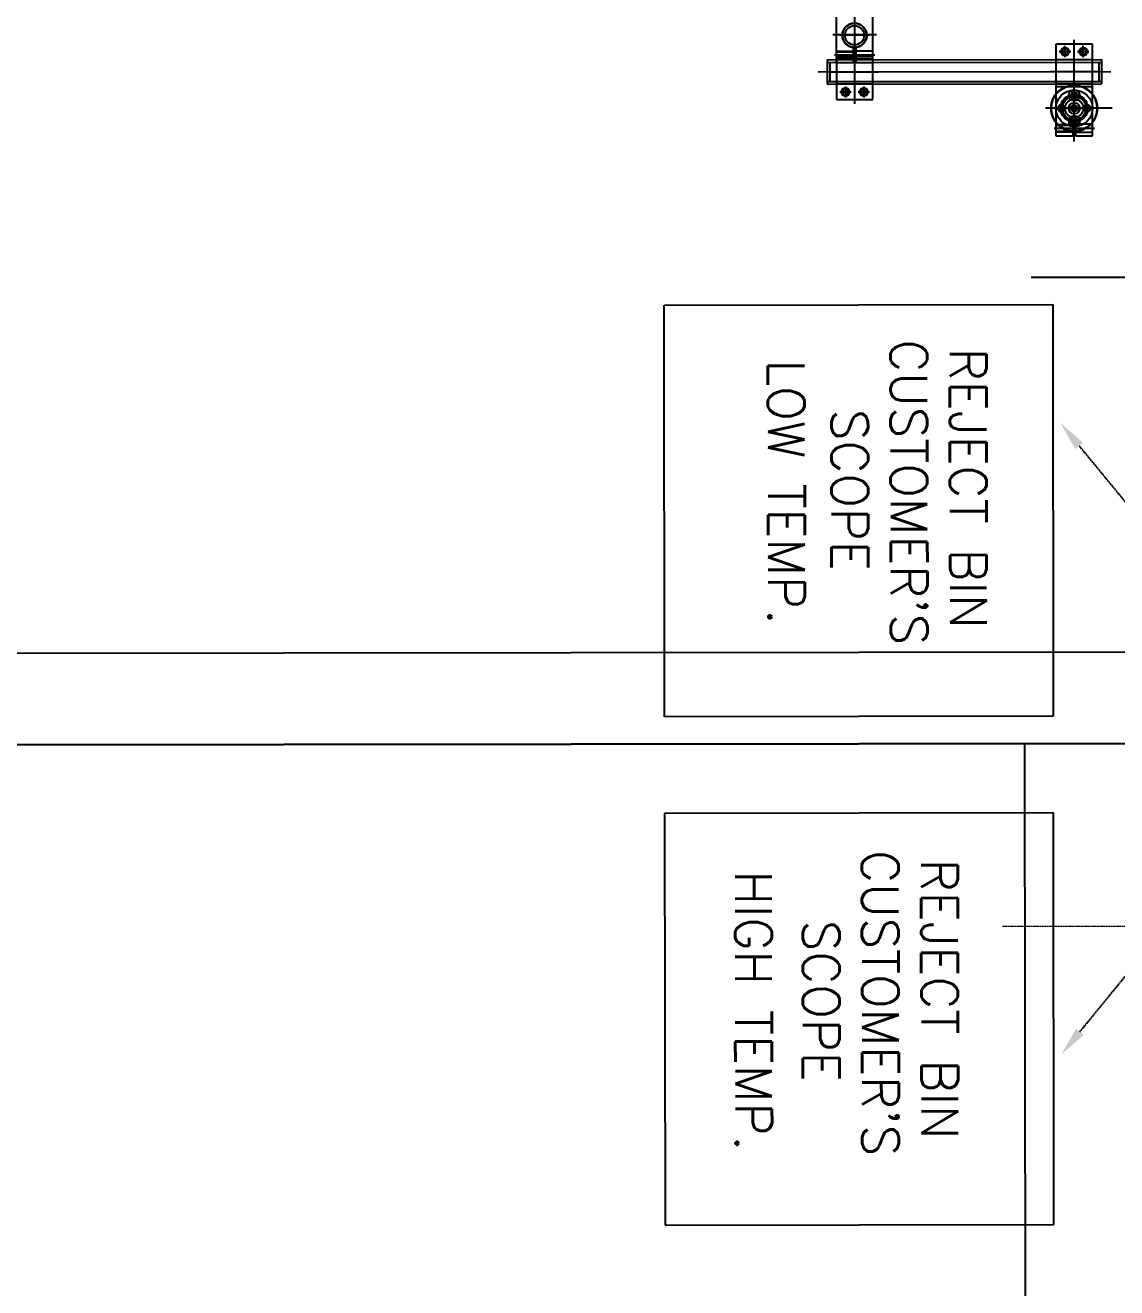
# Model space of a CAD drawing. Header units: feet. Extents: x -99009 to 3252343, y -11094690 to 9035152.
# Drawn here: x 2518465 to 2519658, y -1976592 to -1975212 of the extents above; entities that cross this region are included whole.
import ezdxf

# ---------------------------------------------------------------- set-up
doc = ezdxf.new("R2010")
doc.units = ezdxf.units.FT
for name, pattern in [('CENTER', [2, 1.25, -0.25, 0.25, -0.25]), ('DASHED', [0.75, 0.5, -0.25]), ('PHANTOM', [2.5, 1.25, -0.25, 0.25, -0.25, 0.25, -0.25])]:
    doc.linetypes.add(name, pattern=pattern)
for name, color, linetype in [('1', 1, 'Continuous'), ('K-LINE', 7, 'Continuous'), ('栗本図面枠', 7, 'Continuous')]:
    doc.layers.add(name, color=color, linetype=linetype)
doc.styles.add('ROMANS', font='romans.shx', dxfattribs={"width": 0.75})

# ---------------------------------------------------------------- blocks, each defined once
blk = doc.blocks.new('G$CA8366B73')
at = {"layer": 'K-LINE', "color": 3, "linetype": 'Continuous', "lineweight": 25}
for p, q in [((-2400, 3800), (-2400, -3250)), ((-2500, -3350), (-2500, 2535.5)), ((-2400, -2350), (-2400, 2500)), ((-2400, -850), (2200, -850))]:
    blk.add_line(p, q, dxfattribs=at)
blk = doc.blocks.new('K24582845e8a56')
at = {"layer": '栗本図面枠', "color": 1}
for p, q in [((-1034.6, -842.3), (-1034.6, -542.3)), ((-1259.2, -1075, 0), (-1259.2, -755, 0)), ((-1219.2, -753.6, 0), (-1219.2, -823.6, 0)), ((-1272.5, -1065, 0), (-1272.5, -765, 0)), ((-1272.5, -765, 0), (-1245.8, -765, 0)), ((-1269.7, -1065, 0), (-1269.7, -765, 0)), ((-1269.7, -768, 0), (-1248.6, -768, 0)), ((-1259.2, -768.7, 0), (-1259.2, -821.2, 0)), ((-1248.6, -1065, 0), (-1248.6, -765, 0)), ((-1245.8, -1065, 0), (-1245.8, -765, 0)), ((-1219.2, -763.6, 0), (-1219.2, -826.4, 0)), ((-1189.2, -775, 0), (-1289.2, -775, 0)), ((-1289.2, -775, 0), (-1289.2, -815, 0)), ((-1275.1, -785, 0), (-1287.3, -785, 0)), ((-1281.2, -791.2, 0), (-1281.2, -778.8, 0)), ((-1272.5, -815, 0), (-1272.5, -775, 0)), ((-1246, -815, 0), (-1246, -775, 0)), ((-1242.9, -815, 0), (-1242.9, -775, 0)), ((-1219.2, -810.5, 0), (-1219.2, -779.5, 0)), ((-1201.7, -775, 0), (-1201.7, -793.5, 0)), ((-1197.2, -773, 0), (-1197.2, -817, 0)), ((-1192.7, -775, 0), (-1192.7, -793.5, 0)), ((-1189.2, -793.5, 0), (-1189.2, -775, 0)), ((-1183, -795, 0), (-1294.1, -795, 0)), ((-1281.2, -811.2, 0), (-1281.2, -798.8, 0)), ((-1187.8, -795, 0), (-1250.6, -795, 0)), ((-1190.6, -795, 0), (-1247.8, -795, 0)), ((-1232.5, -793.5, 0), (-1235.1, -793.5, 0)), ((-1235.1, -796.5, 0), (-1235.1, -793.5, 0)), ((-1232.5, -796.5, 0), (-1235.1, -796.5, 0)), ((-1205.9, -793.5, 0), (-1189.2, -793.5, 0)), ((-1205.9, -796.5, 0), (-1189.2, -796.5, 0)), ((-1201.2, -796.5, 0), (-1201.2, -815, 0)), ((-1200.4, -796.5, 0), (-1200.4, -815, 0)), ((-1194, -796.5, 0), (-1194, -815, 0)), ((-1193.2, -796.5, 0), (-1193.2, -815, 0)), ((-1189.2, -815, 0), (-1189.2, -796.5, 0)), ((-1275.1, -805, 0), (-1287.3, -805, 0)), ((-1289.2, -815, 0), (-1189.2, -815, 0)), ((-1004.7, -1243.6), (-1004.7, -818.6)), ((-1004.7, -818.6), (-554.7, -818.6)), ((-554.7, -818.6), (-554.7, -1243.6)), ((0.9, -818.6), (-449.1, -818.6)), ((-449.1, -818.6), (-449.1, -1243.6)), ((0.9, -1243.6), (0.9, -818.6)), ((-1229.2, -1015, 0), (-1329.2, -1015, 0)), ((-1269.6, -1015, 0), (-1324.6, -1015, 0)), ((-1299.6, -1011.2, 0), (-1299.6, -1058.8, 0)), ((-1299.2, -1019, 0), (-1299.2, -1051, 0)), ((-1299.2, -1019.5, 0), (-1299.2, -1050.5, 0)), ((-1282, -1015, 0), (-1282, -1033.5, 0)), ((-1277.5, -1013, 0), (-1277.5, -1057, 0)), ((-1275.5, -1015, 0), (-1275.5, -1055, 0)), ((-1273, -1015, 0), (-1273, -1033.5, 0)), ((-1272.4, -1015, 0), (-1272.4, -1055, 0)), ((-1269.6, -1033.5, 0), (-1269.6, -1015, 0)), ((-1259.2, -1061.2, 0), (-1259.2, -1008.7, 0)), ((-1245.8, -1015, 0), (-1245.8, -1055, 0)), ((-1237.2, -1018.8, 0), (-1237.2, -1031.2, 0)), ((-1229.2, -1055, 0), (-1229.2, -1015, 0)), ((-1285.9, -1033.5, 0), (-1269.6, -1033.5, 0)), ((-1285.9, -1033.5, 0), (-1283.2, -1033.5, 0)), ((-1283.2, -1033.5, 0), (-1283.2, -1036.5, 0)), ((-1243.3, -1025, 0), (-1231.1, -1025, 0)), ((-1336.8, -1035, 0), (-1261.5, -1035, 0)), ((-1335.4, -1035, 0), (-1224.3, -1035, 0)), ((-1315.2, -1035, 0), (-1283.2, -1035, 0)), ((-1285.9, -1036.5, 0), (-1269.6, -1036.5, 0)), ((-1285.9, -1036.5, 0), (-1283.2, -1036.5, 0)), ((-1281.5, -1036.5, 0), (-1281.5, -1055, 0)), ((-1280.7, -1036.5, 0), (-1280.7, -1055, 0)), ((-1274.3, -1036.5, 0), (-1274.3, -1055, 0)), ((-1273.5, -1036.5, 0), (-1273.5, -1055, 0)), ((-1269.6, -1055, 0), (-1269.6, -1036.5, 0)), ((-1243.3, -1045, 0), (-1231.1, -1045, 0)), ((-1237.2, -1038.8, 0), (-1237.2, -1051.2, 0)), ((-1329.2, -1055, 0), (-1229.2, -1055, 0)), ((-1324.6, -1055, 0), (-1269.6, -1055, 0)), ((-1269.7, -1062, 0), (-1248.6, -1062, 0)), ((-1272.5, -1065, 0), (-1245.8, -1065, 0)), ((-554.7, -1243.6), (-1004.7, -1243.6)), ((-449.1, -1243.6), (0.9, -1243.6))]:
    blk.add_line(p, q, dxfattribs=at)
at = {"layer": '栗本図面枠', "color": 1, "linetype": 'DASHED'}
for p, q in [((-850.2, -790), (-592.5, -578.6)), ((-209.8, -790), (-467.6, -578.6))]:
    blk.add_line(p, q, dxfattribs=at)
at = {"layer": '栗本図面枠', "color": 1}
for centre, radius in [((-1219.2, -795, 0), 25.4), ((-1219.2, -795, 0), 24.9), ((-1281.2, -785, 0), 4.5), ((-1281.2, -785, 0), 3.2), ((-1219.2, -795, 0), 20), ((-1219.2, -795, 0), 15), ((-1219.2, -795, 0), 14), ((-1219.2, -795, 0), 14), ((-1219.2, -795, 0), 13), ((-1219.2, -795, 0), 10), ((-1219.2, -781, 0), 4), ((-1219.2, -781, 0), 2.4), ((-1233.2, -795, 0), 6), ((-1233.2, -795, 0), 3.5), ((-1233.2, -795, 0), 2.4), ((-1219.2, -795, 0), 6), ((-1219.2, -795, 0), 3.5), ((-1219.2, -795, 0), 2.4), ((-1205.2, -795, 0), 6), ((-1205.2, -795, 0), 3.5), ((-1205.2, -795, 0), 2.4), ((-1281.2, -805, 0), 4.5), ((-1281.2, -805, 0), 3.2), ((-1219.2, -809, 0), 4), ((-1219.2, -809, 0), 2.4), ((-1237.2, -1025, 0), 4.5), ((-1299.2, -1035, 0), 13.3), ((-1299.2, -1035, 0), 10.5), ((-1237.2, -1025, 0), 3.2), ((-1237.2, -1045, 0), 4.5), ((-1237.2, -1045, 0), 3.2)]:
    blk.add_circle(centre, radius, dxfattribs=at)
for centre, radius, start, end in [((-1281.2, -785, 0), 4, 180, 90), ((-1219.2, -795, 0), 13.3, 6.4514, 173.5486), ((-1219.2, -781, 0), 3, 354.0344, 270.1843), ((-1233.2, -795, 0), 3, 83.8523, 0.0021), ((-1219.2, -795, 0), 13.3, 186.4514, 353.5486), ((-1219.2, -795, 0), 3, 179.8157, 95.9656), ((-1205.2, -795, 0), 3, 179.8157, 95.9656), ((-1281.2, -805, 0), 4, 180, 90), ((-1219.2, -809, 0), 3, 89.8157, 5.9656), ((-1237.2, -1025, 0), 4, 0, 270), ((-1299.2, -1035, 0), 13.3, 6.4514, 173.5486), ((-1299.2, -1035, 0), 13.3, 6.4514, 173.5486), ((-1299.2, -1035, 0), 13.3, 186.4514, 353.5486), ((-1299.2, -1035, 0), 13.3, 186.4514, 353.5486), ((-1237.2, -1045, 0), 4, 0, 270)]:
    blk.add_arc(centre, radius, start, end, dxfattribs=at)
at = {"layer": '栗本図面枠', "color": 1, "linetype": 'DASHED'}
for points in [[(-846.8, -794.2), (-875.4, -810.6), (-853.7, -785.8)], [(-206.4, -785.8), (-184.7, -810.6), (-213.2, -794.2)]]:
    blk.add_solid(points, dxfattribs=at)
at = {"layer": '栗本図面枠', "color": 1, "style": 'ROMANS', "text_generation_flag": 6}
for s, p in [('REJECT BIN', (-957.4, -931.3)), ('REJECT BIN', (-399.1, -963.2)), ("CUSTOMER'S", (-966.8, -996.1)), ("CUSTOMER'S", (-408.5, -1028)), ('SCOPE', (-890.7, -1060.8)), ('LOW TEMP.', (-944.9, -1130.1)), ('HIGH TEMP.', (-386.6, -1166.6))]:
    blk.add_text(s, height=40, rotation=180, dxfattribs=at).set_placement(p)

msp = doc.modelspace()

# ---------------------------------------------------------------- linework, layer by layer
at = {"layer": '1'}
msp.add_arc((2520410.24778, -1978395.99612), 100000, 84.1346387202, 194.3871675539, dxfattribs=at)
at = {"layer": 'K-LINE', "color": 2, "linetype": 'PHANTOM', "lineweight": 15}
msp.add_line((2521233.10343, -1976195.05657), (2519533.10551, -1976196.9867), dxfattribs=at)

# ---------------------------------------------------------------- block references
at = {"layer": 'K-LINE', "color": 2, "linetype": 'Continuous', "lineweight": 15, "rotation": 270.0650517140735}
msp.add_blockref('K24582845e8a56', (2520408.11897, -1976520.99344), dxfattribs=at)
at = {"layer": 'K-LINE', "color": 2, "linetype": 'CENTER', "lineweight": 15, "rotation": 270.0650517140735}
msp.add_blockref('G$CA8366B73', (2520410.24778, -1978395.99612), dxfattribs=at)

# ---------------------------------------------------------------- texts
at = {"layer": 'K-LINE', "color": 1, "style": 'ROMANS', "text_generation_flag": 6}
msp.add_text('SCOPE', height=40, rotation=90.06505171, dxfattribs=at).set_placement((2519315.00891, -1976189.85753))

doc.saveas('drawing.dxf')
